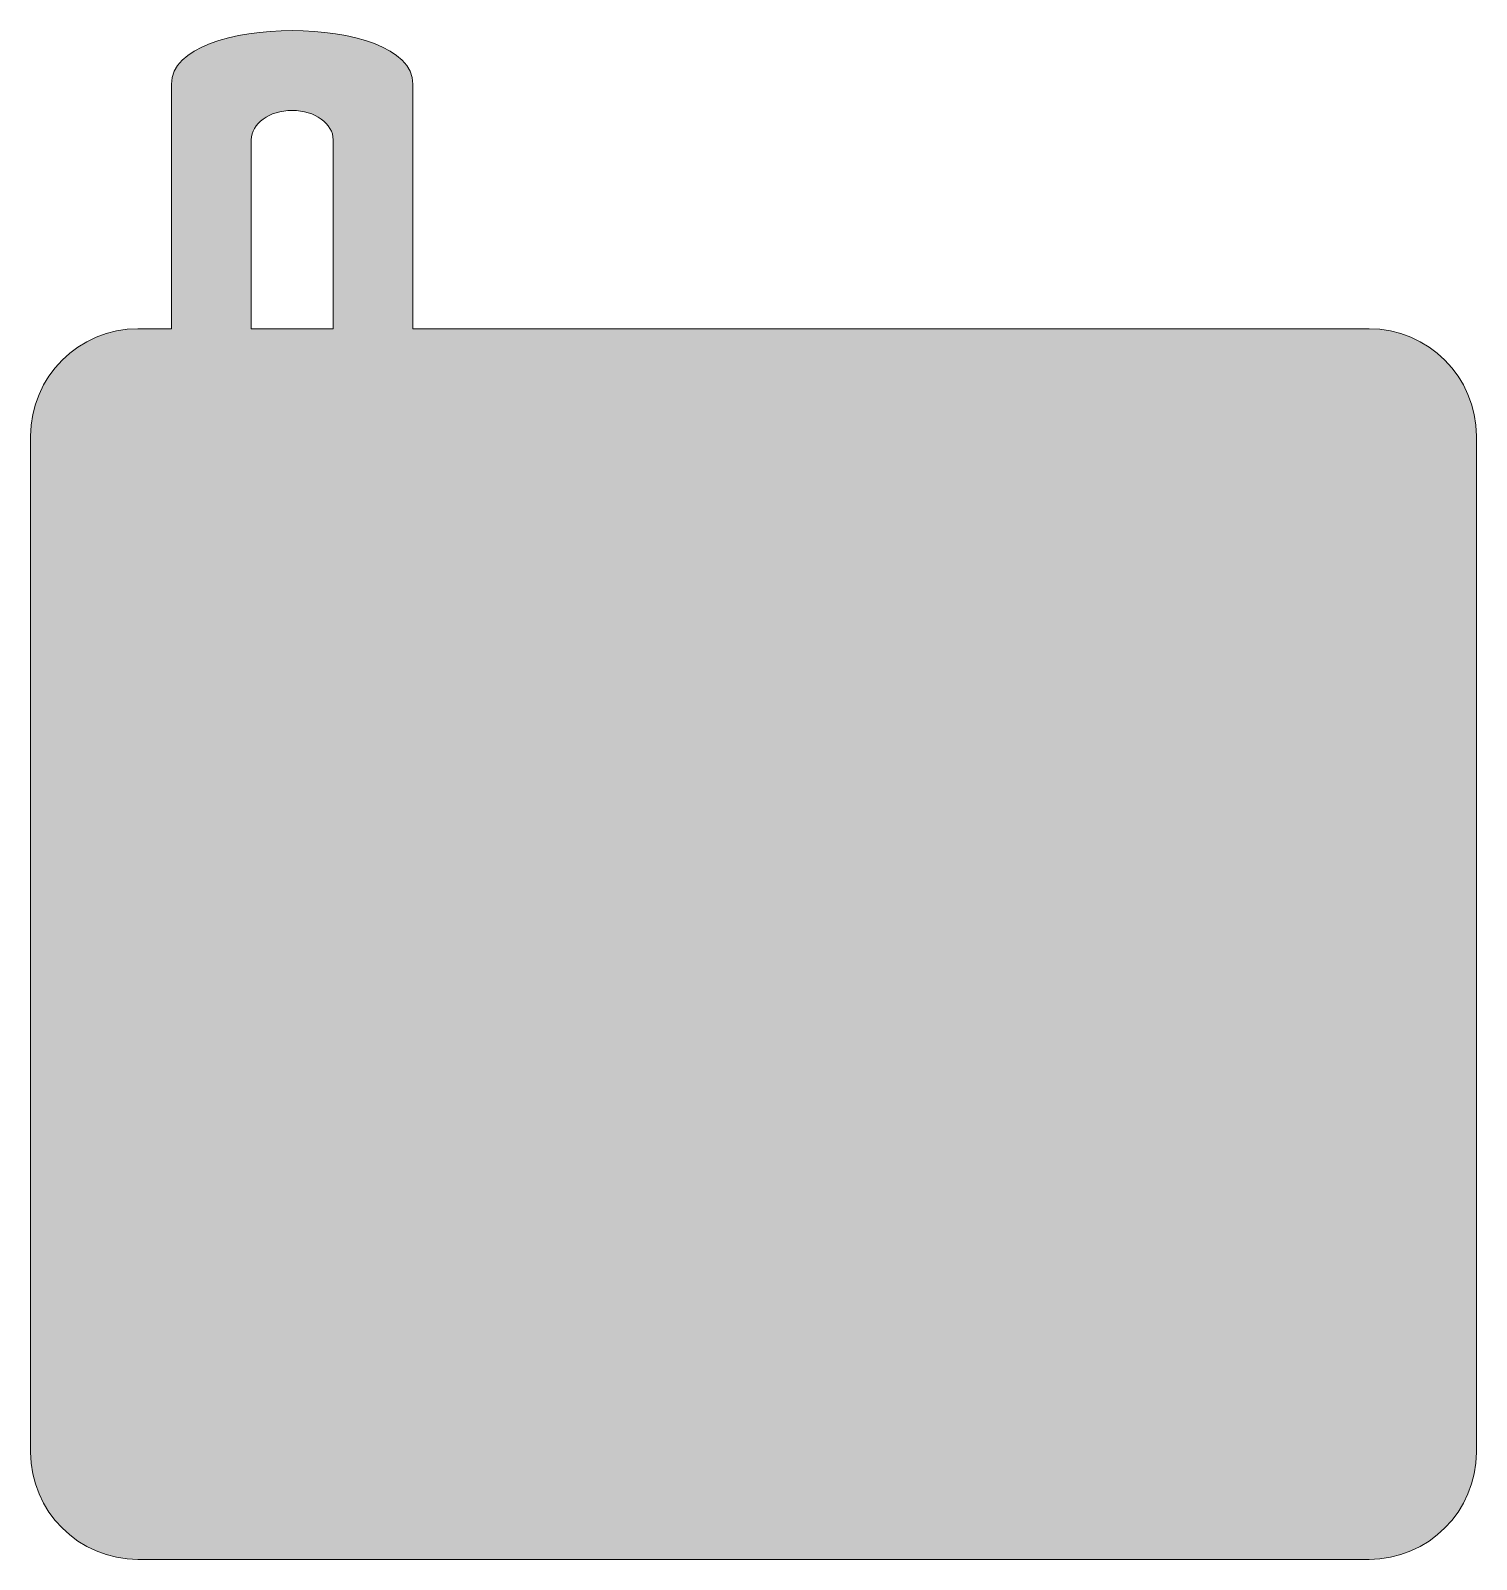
# Model space of a CAD drawing. Header units: inches. Extents: x 12.73 to 18.38, y -18.55 to -12.57.
import ezdxf

# ---------------------------------------------------------------- set-up
doc = ezdxf.new("R2010")
doc.units = ezdxf.units.IN
doc.header["$MEASUREMENT"] = 0
doc.layers.add('_U+0421_U+043B_U+043E_U+0439 1', color=7, linetype='Continuous')

msp = doc.modelspace()

# ---------------------------------------------------------------- hatches: boundary and pattern name
at = {"layer": '_U+0421_U+043B_U+043E_U+0439 1', "true_color": 0xffffff}
h = msp.add_hatch(color=7, dxfattribs=at)
h.dxf.hatch_style = 2
edge = h.paths.add_edge_path()
edge.add_spline(control_points=[(17.9624, -13.7316), (17.9624, -13.7316), (15.9713, -13.7316), (15.9713, -13.7316), (15.9713, -13.7316), (15.7224, -13.7316), (15.7224, -13.7316), (15.7224, -13.7316), (15.4021, -13.7316), (15.4021, -13.7316), (15.4021, -13.7316), (15.153, -13.7316), (15.153, -13.7316), (15.153, -13.7316), (14.2238, -13.7316), (14.2238, -13.7316), (14.2238, -13.7316), (14.2238, -12.7746), (14.2238, -12.7746), (14.2238, -12.6307), (13.979, -12.5652), (13.7515, -12.5652), (13.5242, -12.5652), (13.2796, -12.6307), (13.2796, -12.7746), (13.2796, -12.7746), (13.2796, -13.7316), (13.2796, -13.7316), (13.2796, -13.7316), (13.1487, -13.7316), (13.1487, -13.7316), (12.9168, -13.7316), (12.7287, -13.9198), (12.7287, -14.1517), (12.7287, -14.1517), (12.7287, -18.1259), (12.7287, -18.1259), (12.7287, -18.3578), (12.9168, -18.5459), (13.1487, -18.5459), (13.1487, -18.5459), (17.9624, -18.5459), (17.9624, -18.5459), (18.1943, -18.5459), (18.3824, -18.3578), (18.3824, -18.1259), (18.3824, -18.1259), (18.3824, -14.1517), (18.3824, -14.1517), (18.3824, -13.9198), (18.1943, -13.7316), (17.9624, -13.7316)], knot_values=[0, 0, 0, 0, 1, 1, 1, 2, 2, 2, 3, 3, 3, 4, 4, 4, 5, 5, 5, 6, 6, 6, 7, 7, 7, 8, 8, 8, 9, 9, 9, 10, 10, 10, 11, 11, 11, 12, 12, 12, 13, 13, 13, 14, 14, 14, 15, 15, 15, 16, 16, 16, 17, 17, 17, 17], degree=3, periodic=1)
edge = h.paths.add_edge_path()
edge.add_spline(control_points=[(13.5916, -12.9925), (13.5916, -12.929), (13.6632, -12.8776), (13.7515, -12.8776), (13.8402, -12.8776), (13.912, -12.929), (13.912, -12.9925), (13.912, -12.9925), (13.912, -13.7316), (13.912, -13.7316), (13.912, -13.7316), (13.849, -13.7316), (13.849, -13.7316), (13.849, -13.7316), (13.6546, -13.7316), (13.6546, -13.7316), (13.6546, -13.7316), (13.5916, -13.7316), (13.5916, -13.7316), (13.5916, -13.7316), (13.5916, -12.9925), (13.5916, -12.9925)], knot_values=[0, 0, 0, 0, 1, 1, 1, 2, 2, 2, 3, 3, 3, 4, 4, 4, 5, 5, 5, 6, 6, 6, 7, 7, 7, 7], degree=3, periodic=1)

# ---------------------------------------------------------------- linework, layer by layer
at = {"layer": '_U+0421_U+043B_U+043E_U+0439 1', "lineweight": 0}
for points, knots in [([(17.9624, -13.7316), (17.9624, -13.7316), (15.9713, -13.7316), (15.9713, -13.7316), (15.9713, -13.7316), (15.7224, -13.7316), (15.7224, -13.7316), (15.7224, -13.7316), (15.4021, -13.7316), (15.4021, -13.7316), (15.4021, -13.7316), (15.153, -13.7316), (15.153, -13.7316), (15.153, -13.7316), (14.2238, -13.7316), (14.2238, -13.7316), (14.2238, -13.7316), (14.2238, -12.7746), (14.2238, -12.7746), (14.2238, -12.6307), (13.979, -12.5652), (13.7515, -12.5652), (13.5242, -12.5652), (13.2796, -12.6307), (13.2796, -12.7746), (13.2796, -12.7746), (13.2796, -13.7316), (13.2796, -13.7316), (13.2796, -13.7316), (13.1487, -13.7316), (13.1487, -13.7316), (12.9168, -13.7316), (12.7287, -13.9198), (12.7287, -14.1517), (12.7287, -14.1517), (12.7287, -18.1259), (12.7287, -18.1259), (12.7287, -18.3578), (12.9168, -18.5459), (13.1487, -18.5459), (13.1487, -18.5459), (17.9624, -18.5459), (17.9624, -18.5459), (18.1943, -18.5459), (18.3824, -18.3578), (18.3824, -18.1259), (18.3824, -18.1259), (18.3824, -14.1517), (18.3824, -14.1517), (18.3824, -13.9198), (18.1943, -13.7316), (17.9624, -13.7316)], [0, 0, 0, 0, 1, 1, 1, 2, 2, 2, 3, 3, 3, 4, 4, 4, 5, 5, 5, 6, 6, 6, 7, 7, 7, 8, 8, 8, 9, 9, 9, 10, 10, 10, 11, 11, 11, 12, 12, 12, 13, 13, 13, 14, 14, 14, 15, 15, 15, 16, 16, 16, 17, 17, 17, 17]), ([(13.5916, -12.9925), (13.5916, -12.929), (13.6632, -12.8776), (13.7515, -12.8776), (13.8402, -12.8776), (13.912, -12.929), (13.912, -12.9925), (13.912, -12.9925), (13.912, -13.7316), (13.912, -13.7316), (13.912, -13.7316), (13.849, -13.7316), (13.849, -13.7316), (13.849, -13.7316), (13.6546, -13.7316), (13.6546, -13.7316), (13.6546, -13.7316), (13.5916, -13.7316), (13.5916, -13.7316), (13.5916, -13.7316), (13.5916, -12.9925), (13.5916, -12.9925)], [0, 0, 0, 0, 1, 1, 1, 2, 2, 2, 3, 3, 3, 4, 4, 4, 5, 5, 5, 6, 6, 6, 7, 7, 7, 7])]:
    msp.add_open_spline(points, degree=3, knots=knots, dxfattribs=at)

doc.saveas('drawing.dxf')
